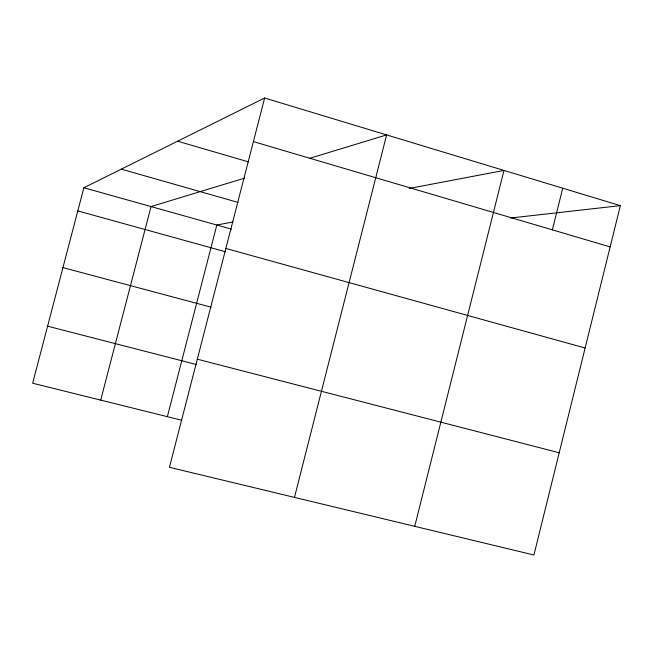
<?xml version="1.0" encoding="UTF-8"?>
<svg xmlns="http://www.w3.org/2000/svg" width="653" height="653" viewBox="0 0 653 653"><rect width="100%" height="100%" fill="white"/><g stroke="black" fill="none" stroke-linecap="round" stroke-linejoin="round"><path stroke-width="0.98" d="M620.35 205.638L533.917 555.001L169.445 467.311L264.636 97.999L620.35 205.638L510.532 218.02M552.356 229.856L562.731 188.203M414.737 526.326L503.985 170.425L409.194 188.448M294.479 497.39L386.625 134.91L309.555 158.352M167.356 416.671L216.829 225.024L233.007 221.947M100.701 400.118L151.039 206.577L244.687 178.089M264.636 97.999L83.87 187.738L32.65 383.213L181.844 420.271M47.596 326.174L196.227 364.48M197.312 359.191L559.213 452.766M62.941 267.599L210.992 307.163M225.856 248.458L585.129 348.016M77.797 210.911L225.709 251.821M83.87 187.738L231.554 229.154M121.319 169.151L238.19 202.446M177.608 141.203L248.491 161.887M253.397 141.603L610.139 246.907"/></g></svg>
